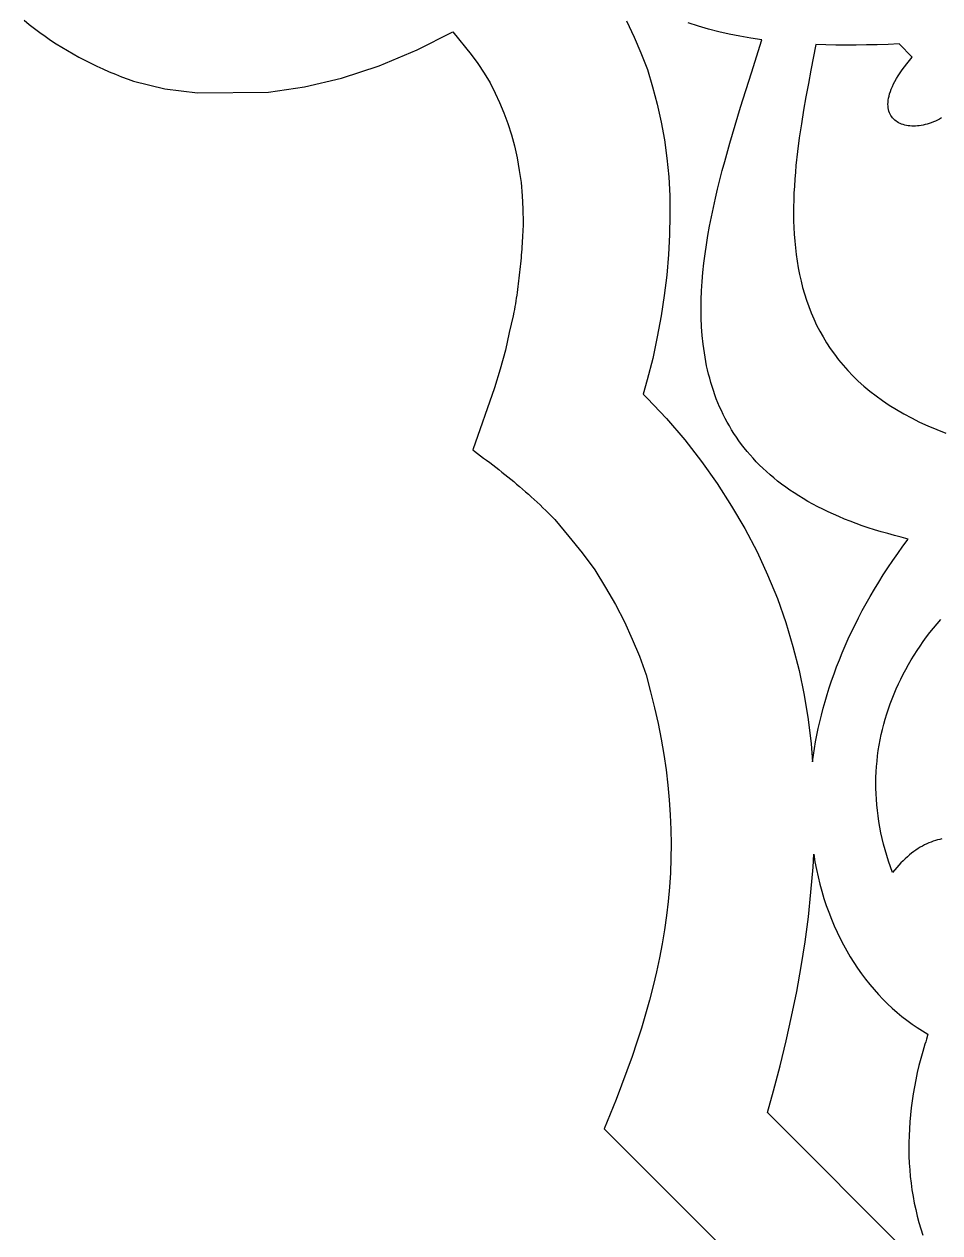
# Model space of a CAD drawing. Extents: x -61 to 56, y 12 to 129.
# Drawn here: x -57.47 to -33.98, y 71.05 to 102.06 of the extents above; entities that cross this region are included whole.
import ezdxf

# ---------------------------------------------------------------- set-up
doc = ezdxf.new("R2010")
doc.units = 0
doc.header["$MEASUREMENT"] = 0
doc.layers.add('LAYER_1', color=18, linetype='CONTINUOUS')

msp = doc.modelspace()

# ---------------------------------------------------------------- linework, layer by layer
at = {"layer": 'LAYER_1'}
for points in [[(-57.468, 102.156), (-57.336, 102.049), (-57.203, 101.945), (-57.067, 101.843), (-56.93, 101.744), (-56.79, 101.648), (-56.649, 101.555), (-56.505, 101.465), (-56.36, 101.377), (-56.213, 101.292), (-56.064, 101.209), (-55.913, 101.129), (-55.76, 101.052), (-55.605, 100.978), (-55.448, 100.906), (-55.289, 100.837), (-55.129, 100.77), (-54.967, 100.706), (-54.802, 100.644), (-54.661, 100.594), (-53.856, 100.4), (-53.019, 100.296), (-51.202, 100.307), (-50.273, 100.448), (-49.328, 100.669), (-48.362, 100.99), (-47.389, 101.395), (-46.475, 101.86), (-46.001, 101.28), (-45.828, 101.046), (-45.669, 100.8), (-45.515, 100.551), (-45.386, 100.285), (-45.272, 100.047), (-45.16, 99.783), (-45.056, 99.504), (-44.966, 99.213), (-44.893, 98.932), (-44.818, 98.629), (-44.766, 98.302), (-44.722, 97.99), (-44.693, 97.656), (-44.677, 97.321), (-44.667, 96.962), (-44.67, 96.869), (-44.673, 96.796), (-44.677, 96.723), (-44.681, 96.649), (-44.685, 96.576), (-44.689, 96.502), (-44.694, 96.429), (-44.699, 96.355), (-44.704, 96.281), (-44.709, 96.207), (-44.715, 96.133), (-44.722, 96.06), (-44.728, 95.986), (-44.735, 95.912), (-44.742, 95.839), (-44.75, 95.765), (-44.758, 95.691), (-44.766, 95.617), (-44.775, 95.544), (-44.784, 95.47), (-44.793, 95.396), (-44.803, 95.323), (-44.812, 95.25), (-44.823, 95.176), (-44.833, 95.102), (-44.844, 95.03), (-44.856, 94.957), (-44.867, 94.883), (-44.879, 94.81), (-44.892, 94.737), (-44.904, 94.665), (-44.92, 94.577), (-45.022, 94.143), (-45.119, 93.693), (-45.26, 93.21), (-45.406, 92.731), (-45.958, 91.133), (-45.919, 91.104), (-45.84, 91.045), (-45.761, 90.986), (-45.682, 90.927), (-45.604, 90.868), (-45.526, 90.809), (-45.448, 90.749), (-45.37, 90.689), (-45.293, 90.629), (-45.216, 90.568), (-45.139, 90.507), (-45.063, 90.446), (-44.986, 90.384), (-44.91, 90.321), (-44.834, 90.258), (-44.758, 90.194), (-44.683, 90.129), (-44.608, 90.064), (-44.532, 89.998), (-44.458, 89.931), (-44.383, 89.863), (-44.308, 89.794), (-44.234, 89.724), (-44.16, 89.653), (-44.086, 89.582), (-44.012, 89.508), (-43.939, 89.434), (-43.852, 89.346), (-43.492, 88.918), (-43.152, 88.491), (-42.832, 88.056), (-42.557, 87.605), (-42.301, 87.17), (-42.066, 86.724), (-41.871, 86.277), (-41.683, 85.844), (-41.513, 85.363), (-41.397, 84.931), (-41.295, 84.52), (-41.206, 84.115), (-41.127, 83.715), (-41.059, 83.319), (-41.001, 82.928), (-40.955, 82.54), (-40.918, 82.157), (-40.893, 81.776), (-40.877, 81.4), (-40.871, 81.025), (-40.876, 80.654), (-40.89, 80.285), (-40.914, 79.918), (-40.947, 79.553), (-40.989, 79.189), (-41.04, 78.827), (-41.1, 78.466), (-41.169, 78.106), (-41.246, 77.745), (-41.331, 77.385), (-41.425, 77.025), (-41.526, 76.665), (-41.634, 76.303), (-41.75, 75.94), (-41.873, 75.576), (-42.004, 75.21), (-42.141, 74.841), (-42.285, 74.47), (-42.435, 74.096), (-42.59, 73.72), (-39.292, 70.422)], [(-42.014, 102.137), (-41.815, 101.723), (-41.648, 101.316), (-41.477, 100.891), (-41.349, 100.445), (-41.227, 100), (-41.126, 99.542), (-41.045, 99.085), (-40.98, 98.619), (-40.934, 98.143), (-40.906, 97.65), (-40.904, 97.158), (-40.91, 96.656), (-40.936, 96.144), (-40.985, 95.62), (-41.046, 95.1), (-41.124, 94.571), (-41.231, 94.033), (-41.342, 93.483), (-41.487, 92.934), (-41.589, 92.561), (-41.49, 92.462), (-40.987, 91.94), (-40.517, 91.392), (-40.091, 90.839), (-39.691, 90.277), (-39.319, 89.695), (-38.978, 89.119), (-38.663, 88.525), (-38.395, 87.93), (-38.145, 87.327), (-37.927, 86.708), (-37.748, 86.094), (-37.587, 85.473), (-37.459, 84.847), (-37.354, 84.223), (-37.28, 83.596), (-37.242, 83.138), (-37.219, 83.306), (-37.193, 83.475), (-37.164, 83.645), (-37.131, 83.816), (-37.095, 83.988), (-37.057, 84.161), (-37.015, 84.334), (-36.969, 84.508), (-36.92, 84.683), (-36.868, 84.859), (-36.813, 85.036), (-36.754, 85.213), (-36.692, 85.39), (-36.626, 85.569), (-36.556, 85.748), (-36.483, 85.927), (-36.406, 86.107), (-36.326, 86.288), (-36.241, 86.468), (-36.153, 86.65), (-36.062, 86.832), (-35.966, 87.014), (-35.866, 87.196), (-35.763, 87.379), (-35.655, 87.562), (-35.543, 87.746), (-35.428, 87.929), (-35.308, 88.113), (-35.184, 88.297), (-35.056, 88.481), (-34.923, 88.666), (-34.786, 88.85), (-34.967, 88.894), (-35.144, 88.939), (-35.316, 88.987), (-35.486, 89.036), (-35.651, 89.086), (-35.813, 89.139), (-35.971, 89.192), (-36.126, 89.248), (-36.277, 89.305), (-36.424, 89.363), (-36.568, 89.424), (-36.709, 89.485), (-36.846, 89.548), (-36.98, 89.613), (-37.11, 89.679), (-37.237, 89.747), (-37.361, 89.816), (-37.481, 89.886), (-37.599, 89.958), (-37.713, 90.031), (-37.824, 90.106), (-37.932, 90.181), (-38.036, 90.258), (-38.138, 90.337), (-38.237, 90.417), (-38.332, 90.497), (-38.425, 90.58), (-38.515, 90.663), (-38.602, 90.747), (-38.686, 90.833), (-38.767, 90.92), (-38.846, 91.008), (-38.921, 91.097), (-38.994, 91.187), (-39.065, 91.278), (-39.132, 91.37), (-39.197, 91.464), (-39.26, 91.558), (-39.32, 91.653), (-39.377, 91.749), (-39.432, 91.847), (-39.485, 91.945), (-39.535, 92.044), (-39.582, 92.143), (-39.628, 92.244), (-39.671, 92.346), (-39.712, 92.448), (-39.75, 92.551), (-39.786, 92.655), (-39.821, 92.76), (-39.853, 92.866), (-39.882, 92.972), (-39.91, 93.079), (-39.936, 93.187), (-39.96, 93.295), (-39.981, 93.404), (-40.019, 93.624), (-40.05, 93.846), (-40.073, 94.07), (-40.089, 94.296), (-40.098, 94.524), (-40.101, 94.754), (-40.098, 94.986), (-40.089, 95.219), (-40.074, 95.453), (-40.054, 95.688), (-40.029, 95.924), (-39.999, 96.161), (-39.965, 96.398), (-39.926, 96.636), (-39.884, 96.874), (-39.837, 97.112), (-39.788, 97.351), (-39.735, 97.589), (-39.679, 97.826), (-39.62, 98.063), (-39.56, 98.3), (-39.497, 98.535), (-39.365, 99.004), (-39.229, 99.466), (-39.09, 99.923), (-38.811, 100.811), (-38.546, 101.657), (-38.828, 101.699), (-39.106, 101.747), (-39.379, 101.802), (-39.647, 101.863), (-39.912, 101.93), (-40.173, 102.005), (-40.43, 102.087)], [(-42.014, 102.137), (-41.815, 101.723), (-41.648, 101.316), (-41.477, 100.891), (-41.349, 100.445), (-41.227, 100), (-41.126, 99.542), (-41.045, 99.085), (-40.98, 98.619), (-40.934, 98.143), (-40.906, 97.65), (-40.904, 97.158), (-40.91, 96.656), (-40.936, 96.144), (-40.985, 95.62), (-41.046, 95.1), (-41.124, 94.571), (-41.231, 94.033), (-41.342, 93.483), (-41.487, 92.934), (-41.589, 92.561), (-41.49, 92.462), (-40.987, 91.94), (-40.517, 91.392), (-40.091, 90.839), (-39.691, 90.277), (-39.319, 89.695), (-38.978, 89.119), (-38.663, 88.525), (-38.395, 87.93), (-38.145, 87.327), (-37.927, 86.708), (-37.748, 86.094), (-37.587, 85.473), (-37.459, 84.847), (-37.354, 84.223), (-37.28, 83.596), (-37.242, 83.138), (-37.219, 83.306), (-37.193, 83.475), (-37.164, 83.645), (-37.131, 83.816), (-37.095, 83.988), (-37.057, 84.161), (-37.015, 84.334), (-36.969, 84.508), (-36.92, 84.683), (-36.868, 84.859), (-36.813, 85.036), (-36.754, 85.213), (-36.692, 85.39), (-36.626, 85.569), (-36.556, 85.748), (-36.483, 85.927), (-36.406, 86.107), (-36.326, 86.288), (-36.241, 86.468), (-36.153, 86.65), (-36.062, 86.832), (-35.966, 87.014), (-35.866, 87.196), (-35.763, 87.379), (-35.655, 87.562), (-35.543, 87.746), (-35.428, 87.929), (-35.308, 88.113), (-35.184, 88.297), (-35.056, 88.481), (-34.923, 88.666), (-34.786, 88.85), (-34.967, 88.894), (-35.144, 88.939), (-35.316, 88.987), (-35.486, 89.036), (-35.651, 89.086), (-35.813, 89.139), (-35.971, 89.192), (-36.126, 89.248), (-36.277, 89.305), (-36.424, 89.363), (-36.568, 89.424), (-36.709, 89.485), (-36.846, 89.548), (-36.98, 89.613), (-37.11, 89.679), (-37.237, 89.747), (-37.361, 89.816), (-37.481, 89.886), (-37.599, 89.958), (-37.713, 90.031), (-37.824, 90.106), (-37.932, 90.181), (-38.036, 90.258), (-38.138, 90.337), (-38.237, 90.417), (-38.332, 90.497), (-38.425, 90.58), (-38.515, 90.663), (-38.602, 90.747), (-38.686, 90.833), (-38.767, 90.92), (-38.846, 91.008), (-38.921, 91.097), (-38.994, 91.187), (-39.065, 91.278), (-39.132, 91.37), (-39.197, 91.464), (-39.26, 91.558), (-39.32, 91.653), (-39.377, 91.749), (-39.432, 91.847), (-39.485, 91.945), (-39.535, 92.044), (-39.582, 92.143), (-39.628, 92.244), (-39.671, 92.346), (-39.712, 92.448), (-39.75, 92.551), (-39.786, 92.655), (-39.821, 92.76), (-39.853, 92.866), (-39.882, 92.972), (-39.91, 93.079), (-39.936, 93.187), (-39.96, 93.295), (-39.981, 93.404), (-40.019, 93.624), (-40.05, 93.846), (-40.073, 94.07), (-40.089, 94.296), (-40.098, 94.524), (-40.101, 94.754), (-40.098, 94.986), (-40.089, 95.219), (-40.074, 95.453), (-40.054, 95.688), (-40.029, 95.924), (-39.999, 96.161), (-39.965, 96.398), (-39.926, 96.636), (-39.884, 96.874), (-39.837, 97.112), (-39.788, 97.351), (-39.735, 97.589), (-39.679, 97.826), (-39.62, 98.063), (-39.56, 98.3), (-39.497, 98.535), (-39.365, 99.004), (-39.229, 99.466), (-39.09, 99.923), (-38.811, 100.811), (-38.546, 101.657), (-38.828, 101.699), (-39.106, 101.747), (-39.379, 101.802), (-39.647, 101.863), (-39.912, 101.93), (-40.173, 102.005), (-40.43, 102.087)], [(-33.937, 99.652), (-33.988, 99.623), (-34.04, 99.596), (-34.091, 99.571), (-34.144, 99.549), (-34.196, 99.528), (-34.248, 99.51), (-34.3, 99.494), (-34.352, 99.48), (-34.403, 99.469), (-34.454, 99.459), (-34.505, 99.451), (-34.555, 99.446), (-34.604, 99.443), (-34.652, 99.442), (-34.7, 99.443), (-34.746, 99.446), (-34.792, 99.451), (-34.836, 99.459), (-34.879, 99.468), (-34.92, 99.48), (-34.96, 99.494), (-34.998, 99.51), (-35.035, 99.528), (-35.069, 99.548), (-35.102, 99.57), (-35.133, 99.594), (-35.161, 99.621), (-35.188, 99.65), (-35.212, 99.68), (-35.233, 99.713), (-35.252, 99.748), (-35.269, 99.785), (-35.282, 99.824), (-35.293, 99.865), (-35.301, 99.908), (-35.306, 99.954), (-35.308, 100.001), (-35.306, 100.05), (-35.301, 100.102), (-35.293, 100.156), (-35.281, 100.211), (-35.266, 100.269), (-35.246, 100.329), (-35.223, 100.391), (-35.196, 100.455), (-35.165, 100.521), (-35.13, 100.589), (-35.091, 100.659), (-35.047, 100.731), (-34.999, 100.805), (-34.946, 100.882), (-34.888, 100.96), (-34.826, 101.04), (-34.759, 101.123), (-34.687, 101.207), (-35.022, 101.547), (-35.305, 101.536), (-35.582, 101.528), (-35.855, 101.522), (-36.124, 101.519), (-36.388, 101.518), (-36.648, 101.521), (-36.904, 101.526), (-37.156, 101.534), (-37.284, 100.874), (-37.349, 100.536), (-37.412, 100.193), (-37.473, 99.846), (-37.53, 99.496), (-37.583, 99.143), (-37.629, 98.789), (-37.668, 98.434), (-37.684, 98.256), (-37.698, 98.078), (-37.71, 97.9), (-37.719, 97.722), (-37.726, 97.545), (-37.729, 97.368), (-37.73, 97.191), (-37.728, 97.015), (-37.722, 96.84), (-37.713, 96.665), (-37.7, 96.491), (-37.683, 96.317), (-37.663, 96.145), (-37.638, 95.974), (-37.609, 95.804), (-37.576, 95.635), (-37.539, 95.467), (-37.497, 95.301), (-37.45, 95.136), (-37.398, 94.973), (-37.341, 94.812), (-37.278, 94.652), (-37.211, 94.494), (-37.138, 94.338), (-37.059, 94.184), (-36.974, 94.032), (-36.883, 93.882), (-36.787, 93.734), (-36.684, 93.589), (-36.574, 93.446), (-36.458, 93.306), (-36.335, 93.168), (-36.206, 93.033), (-36.069, 92.901), (-35.925, 92.772), (-35.774, 92.645), (-35.615, 92.522), (-35.449, 92.402), (-35.275, 92.285), (-35.093, 92.171), (-34.903, 92.061), (-34.705, 91.954), (-34.498, 91.851), (-34.283, 91.751), (-34.059, 91.655), (-33.827, 91.563)], [(-33.937, 99.652), (-33.988, 99.623), (-34.04, 99.596), (-34.091, 99.571), (-34.144, 99.549), (-34.196, 99.528), (-34.248, 99.51), (-34.3, 99.494), (-34.352, 99.48), (-34.403, 99.469), (-34.454, 99.459), (-34.505, 99.451), (-34.555, 99.446), (-34.604, 99.443), (-34.652, 99.442), (-34.7, 99.443), (-34.746, 99.446), (-34.792, 99.451), (-34.836, 99.459), (-34.879, 99.468), (-34.92, 99.48), (-34.96, 99.494), (-34.998, 99.51), (-35.035, 99.528), (-35.069, 99.548), (-35.102, 99.57), (-35.133, 99.594), (-35.161, 99.621), (-35.188, 99.65), (-35.212, 99.68), (-35.233, 99.713), (-35.252, 99.748), (-35.269, 99.785), (-35.282, 99.824), (-35.293, 99.865), (-35.301, 99.908), (-35.306, 99.954), (-35.308, 100.001), (-35.306, 100.05), (-35.301, 100.102), (-35.293, 100.156), (-35.281, 100.211), (-35.266, 100.269), (-35.246, 100.329), (-35.223, 100.391), (-35.196, 100.455), (-35.165, 100.521), (-35.13, 100.589), (-35.091, 100.659), (-35.047, 100.731), (-34.999, 100.805), (-34.946, 100.882), (-34.888, 100.96), (-34.826, 101.04), (-34.759, 101.123), (-34.687, 101.207), (-35.022, 101.547), (-35.305, 101.536), (-35.582, 101.528), (-35.855, 101.522), (-36.124, 101.519), (-36.388, 101.518), (-36.648, 101.521), (-36.904, 101.526), (-37.156, 101.534), (-37.284, 100.874), (-37.349, 100.536), (-37.412, 100.193), (-37.473, 99.846), (-37.53, 99.496), (-37.583, 99.143), (-37.629, 98.789), (-37.668, 98.434), (-37.684, 98.256), (-37.698, 98.078), (-37.71, 97.9), (-37.719, 97.722), (-37.726, 97.545), (-37.729, 97.368), (-37.73, 97.191), (-37.728, 97.015), (-37.722, 96.84), (-37.713, 96.665), (-37.7, 96.491), (-37.683, 96.317), (-37.663, 96.145), (-37.638, 95.974), (-37.609, 95.804), (-37.576, 95.635), (-37.539, 95.467), (-37.497, 95.301), (-37.45, 95.136), (-37.398, 94.973), (-37.341, 94.812), (-37.278, 94.652), (-37.211, 94.494), (-37.138, 94.338), (-37.059, 94.184), (-36.974, 94.032), (-36.883, 93.882), (-36.787, 93.734), (-36.684, 93.589), (-36.574, 93.446), (-36.458, 93.306), (-36.335, 93.168), (-36.206, 93.033), (-36.069, 92.901), (-35.925, 92.772), (-35.774, 92.645), (-35.615, 92.522), (-35.449, 92.402), (-35.275, 92.285), (-35.093, 92.171), (-34.903, 92.061), (-34.705, 91.954), (-34.498, 91.851), (-34.283, 91.751), (-34.059, 91.655), (-33.827, 91.563)], [(-33.923, 81.156), (-33.978, 81.145), (-34.034, 81.131), (-34.089, 81.116), (-34.145, 81.098), (-34.201, 81.078), (-34.256, 81.055), (-34.312, 81.031), (-34.368, 81.004), (-34.423, 80.974), (-34.479, 80.942), (-34.534, 80.908), (-34.59, 80.871), (-34.645, 80.832), (-34.701, 80.79), (-34.756, 80.746), (-34.811, 80.699), (-34.866, 80.65), (-34.921, 80.597), (-34.976, 80.543), (-35.084, 80.425), (-35.192, 80.296), (-35.246, 80.442), (-35.295, 80.589), (-35.341, 80.734), (-35.383, 80.88), (-35.422, 81.025), (-35.457, 81.17), (-35.488, 81.315), (-35.516, 81.459), (-35.541, 81.603), (-35.562, 81.746), (-35.58, 81.889), (-35.594, 82.032), (-35.605, 82.174), (-35.613, 82.315), (-35.617, 82.456), (-35.618, 82.597), (-35.616, 82.736), (-35.61, 82.876), (-35.601, 83.014), (-35.589, 83.152), (-35.574, 83.29), (-35.556, 83.426), (-35.534, 83.562), (-35.51, 83.697), (-35.482, 83.832), (-35.451, 83.966), (-35.417, 84.099), (-35.381, 84.231), (-35.341, 84.362), (-35.298, 84.493), (-35.252, 84.622), (-35.204, 84.751), (-35.152, 84.879), (-35.098, 85.006), (-35.041, 85.132), (-34.981, 85.257), (-34.918, 85.381), (-34.852, 85.505), (-34.784, 85.627), (-34.713, 85.748), (-34.639, 85.868), (-34.563, 85.987), (-34.484, 86.104), (-34.402, 86.221), (-34.318, 86.337), (-34.231, 86.451), (-34.141, 86.564), (-34.049, 86.676), (-33.955, 86.787)], [(-33.923, 81.156), (-33.978, 81.145), (-34.034, 81.131), (-34.089, 81.116), (-34.145, 81.098), (-34.201, 81.078), (-34.256, 81.055), (-34.312, 81.031), (-34.368, 81.004), (-34.423, 80.974), (-34.479, 80.942), (-34.534, 80.908), (-34.59, 80.871), (-34.645, 80.832), (-34.701, 80.79), (-34.756, 80.746), (-34.811, 80.699), (-34.866, 80.65), (-34.921, 80.597), (-34.976, 80.543), (-35.084, 80.425), (-35.192, 80.296), (-35.246, 80.442), (-35.295, 80.589), (-35.341, 80.734), (-35.383, 80.88), (-35.422, 81.025), (-35.457, 81.17), (-35.488, 81.315), (-35.516, 81.459), (-35.541, 81.603), (-35.562, 81.746), (-35.58, 81.889), (-35.594, 82.032), (-35.605, 82.174), (-35.613, 82.315), (-35.617, 82.456), (-35.618, 82.597), (-35.616, 82.736), (-35.61, 82.876), (-35.601, 83.014), (-35.589, 83.152), (-35.574, 83.29), (-35.556, 83.426), (-35.534, 83.562), (-35.51, 83.697), (-35.482, 83.832), (-35.451, 83.966), (-35.417, 84.099), (-35.381, 84.231), (-35.341, 84.362), (-35.298, 84.493), (-35.252, 84.622), (-35.204, 84.751), (-35.152, 84.879), (-35.098, 85.006), (-35.041, 85.132), (-34.981, 85.257), (-34.918, 85.381), (-34.852, 85.505), (-34.784, 85.627), (-34.713, 85.748), (-34.639, 85.868), (-34.563, 85.987), (-34.484, 86.104), (-34.402, 86.221), (-34.318, 86.337), (-34.231, 86.451), (-34.141, 86.564), (-34.049, 86.676), (-33.955, 86.787)], [(-34.684, 70.422), (-38.401, 74.138), (-38.241, 74.693), (-38.074, 75.337), (-37.921, 75.977), (-37.786, 76.606), (-37.649, 77.246), (-37.536, 77.881), (-37.432, 78.515), (-37.346, 79.158), (-37.289, 79.791), (-37.225, 80.431), (-37.214, 80.767), (-37.181, 80.571), (-37.144, 80.377), (-37.102, 80.186), (-37.056, 79.998), (-37.005, 79.813), (-36.95, 79.631), (-36.891, 79.451), (-36.828, 79.275), (-36.761, 79.102), (-36.689, 78.932), (-36.614, 78.765), (-36.535, 78.602), (-36.452, 78.442), (-36.366, 78.286), (-36.276, 78.133), (-36.182, 77.984), (-36.086, 77.839), (-35.985, 77.697), (-35.882, 77.559), (-35.776, 77.425), (-35.666, 77.295), (-35.554, 77.169), (-35.438, 77.048), (-35.32, 76.93), (-35.199, 76.817), (-35.076, 76.708), (-34.95, 76.604), (-34.821, 76.504), (-34.69, 76.408), (-34.557, 76.317), (-34.421, 76.231), (-34.284, 76.15), (-34.319, 76.021), (-34.341, 75.956), (-34.365, 75.889), (-34.418, 75.707), (-34.468, 75.525), (-34.514, 75.344), (-34.556, 75.162), (-34.594, 74.981), (-34.629, 74.799), (-34.66, 74.619), (-34.687, 74.438), (-34.711, 74.258), (-34.731, 74.079), (-34.747, 73.9), (-34.759, 73.722), (-34.767, 73.544), (-34.771, 73.367), (-34.772, 73.191), (-34.769, 73.016), (-34.761, 72.841), (-34.75, 72.668), (-34.735, 72.495), (-34.715, 72.324), (-34.692, 72.153), (-34.664, 71.984), (-34.633, 71.816), (-34.597, 71.65), (-34.558, 71.484), (-34.514, 71.32), (-34.466, 71.158), (-34.413, 70.997)], [(-34.684, 70.422), (-38.401, 74.138), (-38.241, 74.693), (-38.074, 75.337), (-37.921, 75.977), (-37.786, 76.606), (-37.649, 77.246), (-37.536, 77.881), (-37.432, 78.515), (-37.346, 79.158), (-37.289, 79.791), (-37.225, 80.431), (-37.214, 80.767), (-37.181, 80.571), (-37.144, 80.377), (-37.102, 80.186), (-37.056, 79.998), (-37.005, 79.813), (-36.95, 79.631), (-36.891, 79.451), (-36.828, 79.275), (-36.761, 79.102), (-36.689, 78.932), (-36.614, 78.765), (-36.535, 78.602), (-36.452, 78.442), (-36.366, 78.286), (-36.276, 78.133), (-36.182, 77.984), (-36.086, 77.839), (-35.985, 77.697), (-35.882, 77.559), (-35.776, 77.425), (-35.666, 77.295), (-35.554, 77.169), (-35.438, 77.048), (-35.32, 76.93), (-35.199, 76.817), (-35.076, 76.708), (-34.95, 76.604), (-34.821, 76.504), (-34.69, 76.408), (-34.557, 76.317), (-34.421, 76.231), (-34.284, 76.15), (-34.319, 76.021), (-34.341, 75.956), (-34.365, 75.889), (-34.418, 75.707), (-34.468, 75.525), (-34.514, 75.344), (-34.556, 75.162), (-34.594, 74.981), (-34.629, 74.799), (-34.66, 74.619), (-34.687, 74.438), (-34.711, 74.258), (-34.731, 74.079), (-34.747, 73.9), (-34.759, 73.722), (-34.767, 73.544), (-34.771, 73.367), (-34.772, 73.191), (-34.769, 73.016), (-34.761, 72.841), (-34.75, 72.668), (-34.735, 72.495), (-34.715, 72.324), (-34.692, 72.153), (-34.664, 71.984), (-34.633, 71.816), (-34.597, 71.65), (-34.558, 71.484), (-34.514, 71.32), (-34.466, 71.158), (-34.413, 70.997)]]:
    msp.add_lwpolyline(points, dxfattribs=at)

doc.saveas('drawing.dxf')
